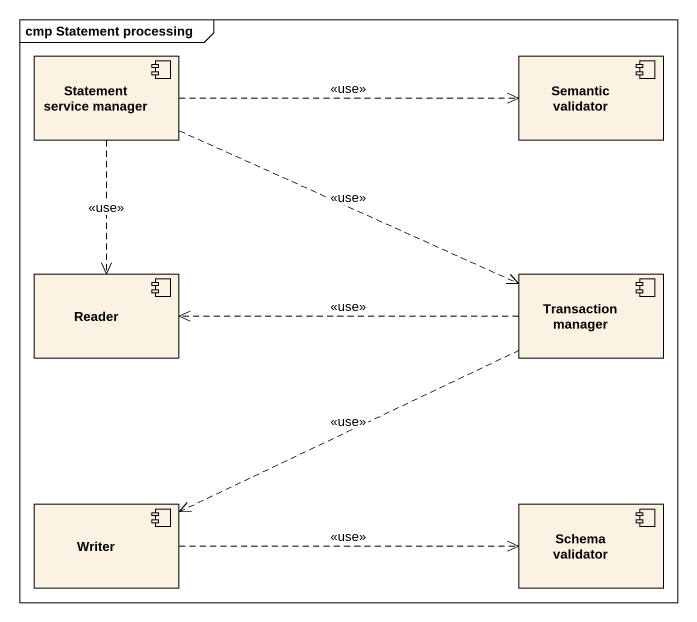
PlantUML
@startuml
mainframe cmp Statement processing
component "Statement service manager" as Statement_service_manager
component "Semantic validator" as Semantic_validator
component Reader
component "Transaction manager" as Transaction_manager
component Writer
component "Schema validator" as Schema_validator
Statement_service_manager .right.> Semantic_validator : <<use>>
Statement_service_manager ..> Reader : <<use>>
Statement_service_manager .right.> Transaction_manager : <<use>>
Transaction_manager .left.> Reader : <<use>>
Writer <.right. Transaction_manager : <<use>>
Writer .right.> Schema_validator : <<use>>
@enduml
